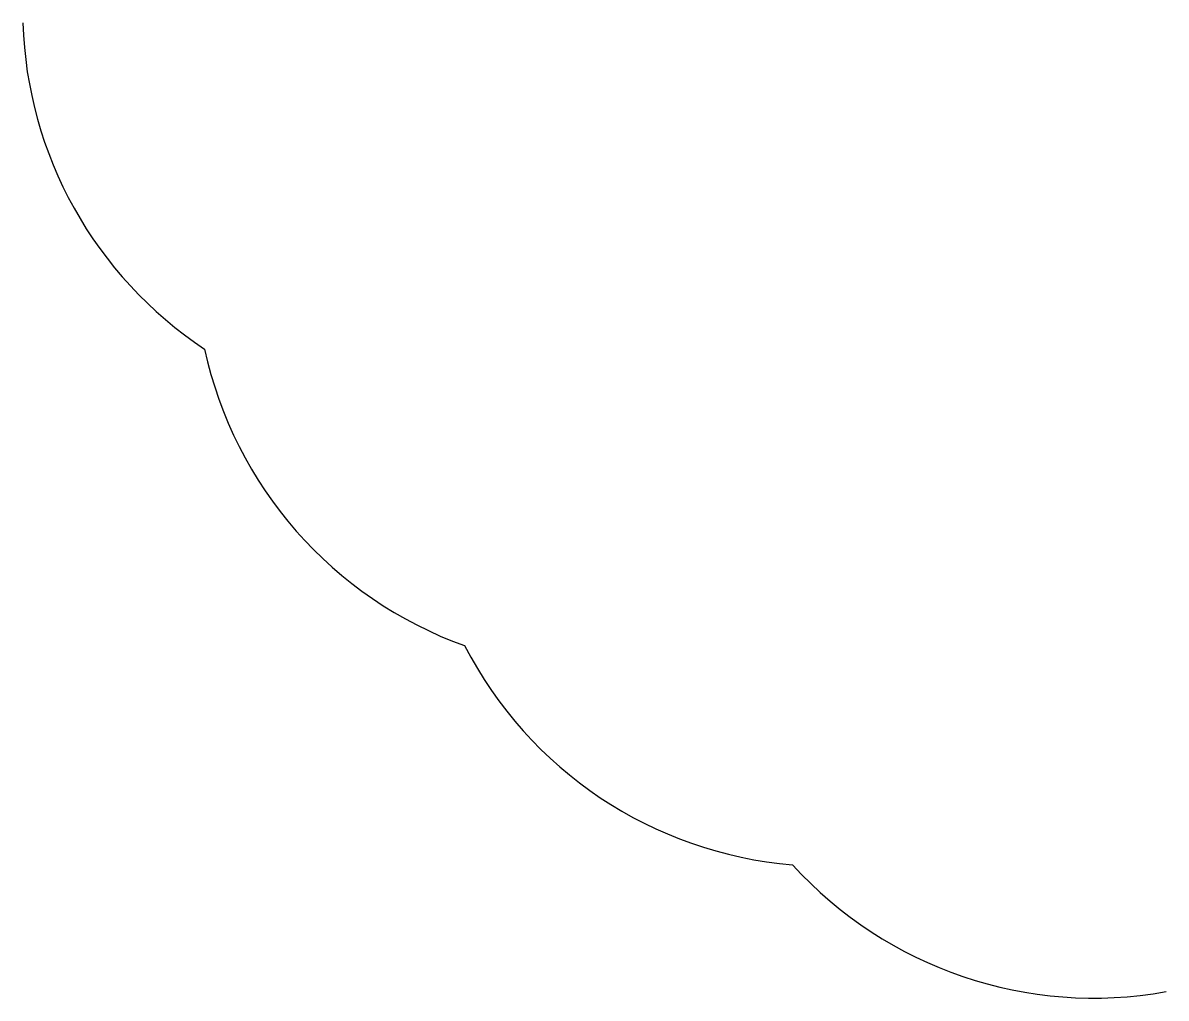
# Model space of a CAD drawing. Header units: millimetres. Extents: x 0 to 56.3, y -48 to 0.
import ezdxf

# ---------------------------------------------------------------- set-up
doc = ezdxf.new("R2010")
doc.units = ezdxf.units.MM
doc.header["$MEASUREMENT"] = 0
doc.layers.get('0').update_dxf_attribs({"lineweight": 25, "true_color": 0xffffff})

msp = doc.modelspace()

# ---------------------------------------------------------------- linework, layer by layer
for centre, start, end in [((19.991, 0.611), 181.7505, 236.4756), ((28.493, -11.835), 192.202, 250.2809), ((39.533, -21.52), 207.202, 265.2809), ((52.703, -28.017), 222.202, 280.2809)]:
    msp.add_arc(centre, 20, start, end)

doc.saveas('drawing.dxf')
